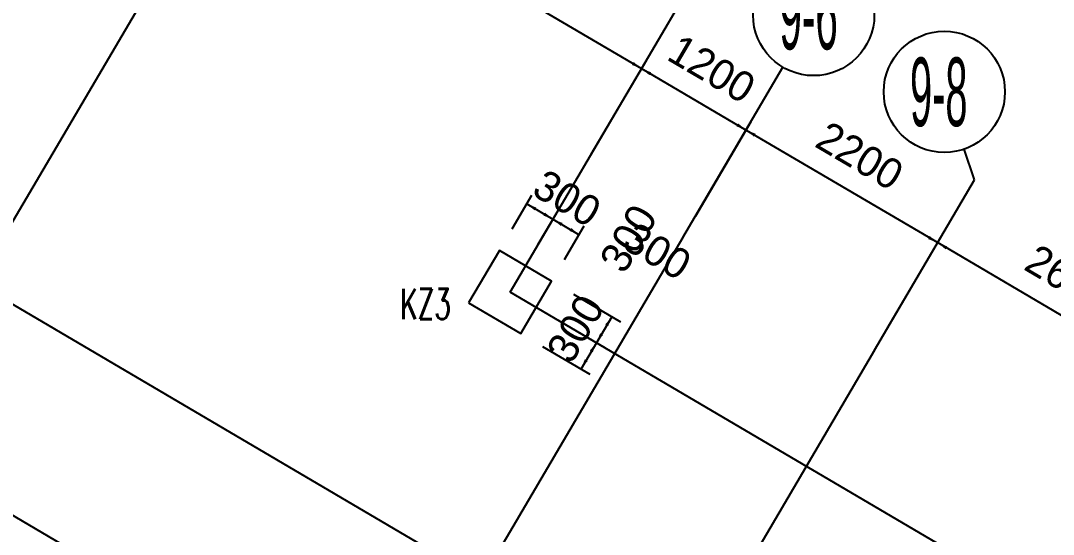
# Model space of a CAD drawing. Extents: x 19107 to 699106, y -67310 to 245688.
# Drawn here: x 596209 to 606430, y 136178 to 141263 of the extents above; entities that cross this region are included whole.
import ezdxf

# ---------------------------------------------------------------- set-up
doc = ezdxf.new("R2010")
doc.units = 0
doc.header["$LTSCALE"] = 100
doc.header["$MEASUREMENT"] = 0
for name, color, linetype in [('AXIS', 3, 'Continuous'), ('DIM', 3, 'Continuous'), ('DOTE', 253, 'Continuous'), ('L-AXIS', 3, 'Continuous')]:
    doc.layers.add(name, color=color, linetype=linetype)
doc.layers.add('Select Column Frame Position', color=7, linetype='Continuous', lineweight=0)
doc.styles.get("Standard").update_dxf_attribs({"font": 'standard'})
doc.styles.add('汉字', font='汉字')
doc.dimstyles.get("Standard").update_dxf_attribs({"dimtxt": 300, "dimasz": 100, "dimexe": 100, "dimexo": 250, "dimgap": 100, "dimtad": 0, "dimtoh": 1, "dimdec": 0, "dimdsep": 46, "dimcen": 0.09, "dimclrt": 7, "dimadec": 0, "dimazin": 0, "dimtfac": 1, "dimtdec": 4, "dimtofl": 0, "dimtmove": 0, "dimatfit": 3, "dimfxl": 1, "dimtolj": 1, "dimtzin": 0, "dimarcsym": 0})

# ---------------------------------------------------------------- blocks, each defined once
blk = doc.blocks.new('*D236')
at = {"layer": 'L-AXIS', "color": 0, "linetype": 'ByBlock', "lineweight": -2}
for p, q in [((604786, 138216), (605336, 139151)), ((605285, 139065), (607526, 137747)), ((607028, 136899), (607577, 137833))]:
    blk.add_line(p, q, dxfattribs=at)
for points in [[(605285, 139065), (605380, 139028), (605363, 138999)], [(607526, 137747), (607432, 137783), (607448, 137812)]]:
    blk.add_solid(points, dxfattribs=at)
at = {"layer": 'L-AXIS', "color": 7, "linetype": 'Continuous', "lineweight": -2, "insert": (606583, 138707), "char_height": 300, "width": 775, "attachment_point": 5, "rotation": 329.5454, "style": '汉字'}
blk.add_mtext('2600', dxfattribs=at)
blk = doc.blocks.new('*D559')
at = {"layer": 'L-AXIS', "color": 0, "linetype": 'ByBlock', "lineweight": -2}
for p, q in [((602890, 139332), (603439, 140266)), ((603388, 140180), (605285, 139065)), ((604786, 138216), (605336, 139151))]:
    blk.add_line(p, q, dxfattribs=at)
for points in [[(603388, 140180), (603483, 140143), (603466, 140115)], [(605285, 139065), (605190, 139101), (605207, 139130)]]:
    blk.add_solid(points, dxfattribs=at)
at = {"layer": 'L-AXIS', "color": 7, "linetype": 'Continuous', "lineweight": -2, "insert": (604514, 139924), "char_height": 300, "width": 780, "attachment_point": 5, "rotation": 329.5454, "style": '汉字'}
blk.add_mtext('2200', dxfattribs=at)
blk = doc.blocks.new('*D2910')
at = {"layer": 'L-AXIS', "color": 0, "linetype": 'ByBlock', "lineweight": -2}
for p, q in [((601855, 139940), (602405, 140874)), ((602354, 140788), (603388, 140180)), ((602890, 139332), (603439, 140266))]:
    blk.add_line(p, q, dxfattribs=at)
for points in [[(602354, 140788), (602449, 140751), (602432, 140723)], [(603388, 140180), (603294, 140216), (603311, 140245)]]:
    blk.add_solid(points, dxfattribs=at)
at = {"layer": 'L-AXIS', "color": 7, "linetype": 'Continuous', "lineweight": -2, "insert": (603049, 140785), "char_height": 300, "width": 690, "attachment_point": 5, "rotation": 329.5454, "style": '汉字'}
blk.add_mtext('1200', dxfattribs=at)
blk = doc.blocks.new('*D3246')
at = {"layer": 'L-AXIS', "color": 0, "linetype": 'ByBlock', "lineweight": -2}
for p, q in [((597890, 142271), (598439, 143206)), ((598389, 143119), (602354, 140788)), ((601855, 139940), (602405, 140874))]:
    blk.add_line(p, q, dxfattribs=at)
for points in [[(598389, 143119), (598483, 143083), (598466, 143054)], [(602354, 140788), (602259, 140824), (602276, 140853)]]:
    blk.add_solid(points, dxfattribs=at)
at = {"layer": 'L-AXIS', "color": 7, "linetype": 'Continuous', "lineweight": -2, "insert": (600549, 142255), "char_height": 300, "width": 785, "attachment_point": 5, "rotation": 329.5454, "style": '汉字'}
blk.add_mtext('4600', dxfattribs=at)
blk = doc.blocks.new('_AXISO')
blk.add_circle((0, 0), 0.5)
blk = doc.blocks.new('*D3953')
at = {"layer": 'DIM', "color": 0, "linetype": 'ByBlock', "lineweight": -2}
for p, q in [((601074, 139202), (601269, 139535)), ((601219, 139449), (601477, 139297)), ((601332, 139050), (601528, 139383))]:
    blk.add_line(p, q, dxfattribs=at)
for points in [[(601219, 139449), (601313, 139412), (601296, 139384)], [(601477, 139297), (601383, 139333), (601399, 139362)]]:
    blk.add_solid(points, dxfattribs=at)
at = {"layer": 'DIM', "color": 7, "linetype": 'Continuous', "lineweight": -2, "insert": (601617, 139504), "char_height": 300, "width": 566.67, "attachment_point": 5, "rotation": 329.5454, "style": '汉字'}
blk.add_mtext('300', dxfattribs=at)
blk = doc.blocks.new('*D1993')
at = {"layer": 'DIM', "color": 0, "linetype": 'ByBlock', "lineweight": -2}
for p, q in [((601332, 139050), (601528, 139383)), ((601477, 139297), (601736, 139144)), ((601591, 138898), (601786, 139231))]:
    blk.add_line(p, q, dxfattribs=at)
for points in [[(601477, 139297), (601572, 139260), (601555, 139231)], [(601736, 139144), (601641, 139181), (601658, 139210)]]:
    blk.add_solid(points, dxfattribs=at)
at = {"layer": 'DIM', "color": 7, "linetype": 'Continuous', "lineweight": -2, "insert": (602510, 138979), "char_height": 300, "width": 566.67, "attachment_point": 5, "rotation": 329.5454, "style": '汉字'}
blk.add_mtext('300', dxfattribs=at)
blk = doc.blocks.new('*D1643')
at = {"layer": 'DIM', "color": 0, "linetype": 'ByBlock', "lineweight": -2}
for p, q in [((601680, 138556), (602146, 138282)), ((601528, 138297), (601994, 138023)), ((602060, 138332), (601907, 138074))]:
    blk.add_line(p, q, dxfattribs=at)
for points in [[(602060, 138332), (602023, 138238), (601995, 138255)], [(601907, 138074), (601944, 138168), (601973, 138151)]]:
    blk.add_solid(points, dxfattribs=at)
at = {"layer": 'DIM', "color": 7, "linetype": 'Continuous', "lineweight": -2, "insert": (602225, 139107), "char_height": 300, "width": 566.67, "attachment_point": 5, "rotation": 59.5454, "style": '汉字'}
blk.add_mtext('300', dxfattribs=at)
blk = doc.blocks.new('*D2315')
at = {"layer": 'DIM', "color": 0, "linetype": 'ByBlock', "lineweight": -2}
for p, q in [((601528, 138297), (601994, 138023)), ((601375, 138038), (601842, 137764)), ((601907, 138074), (601755, 137815))]:
    blk.add_line(p, q, dxfattribs=at)
for points in [[(601907, 138074), (601871, 137979), (601842, 137996)], [(601755, 137815), (601792, 137910), (601820, 137893)]]:
    blk.add_solid(points, dxfattribs=at)
at = {"layer": 'DIM', "color": 7, "linetype": 'Continuous', "lineweight": -2, "insert": (601700, 138214), "char_height": 300, "width": 566.67, "attachment_point": 5, "rotation": 59.5454, "style": '汉字'}
blk.add_mtext('300', dxfattribs=at)

msp = doc.modelspace()

# ---------------------------------------------------------------- linework, layer by layer
at = {"layer": 'DOTE'}
for p, q in [((601053.4, 138575.8), (612913.9, 158747.3)), ((587628.3, 143453.4), (636841.8, 114516.9)), ((597763.4, 142055.8), (591360.6, 131166.4)), ((586716, 141901.7), (605891.9, 130626.7)), ((602763.1, 139116), (597120.7, 129519.7)), ((647775.5, 111104.2), (601053.4, 138575.8)), ((604659.6, 138001), (600233.6, 130473.5))]:
    msp.add_line(p, q, dxfattribs=at)
at = {"layer": 'L-AXIS'}
for p, q in [((602763.1, 139116), (603753.8, 140800.8)), ((605650.2, 139685.8), (605545.7, 139990.3)), ((604659.6, 138001), (605650.2, 139685.8))]:
    msp.add_line(p, q, dxfattribs=at)
at = {"layer": 'Select Column Frame Position', "color": 7, "linetype": 'Continuous', "lineweight": -3}
msp.add_lwpolyline([(600642.8, 138469.3), (601160, 138165.2), (601464.1, 138682.4), (600946.9, 138986.5), (600642.8, 138469.3)], dxfattribs=at)

# ---------------------------------------------------------------- block references
at = {"layer": 'AXIS'}
ref = msp.add_blockref('_AXISO', (604057.9, 141318.1), dxfattribs=dict(at, xscale=1199.999999999997, yscale=1200, rotation=359.999645787379))
ref.add_attrib('A', '9-6', (603718.5, 140978.6), dxfattribs={"height": 678.82, "style": '汉字', "width": 0.440678})
ref = msp.add_blockref('_AXISO', (605350.9, 140557.8), dxfattribs=dict(at, xscale=1199.999999999997, yscale=1200, rotation=359.999645787379))
ref.add_attrib('A', '9-8', (605011.5, 140218.4), dxfattribs={"height": 678.82, "style": '汉字', "width": 0.433333})

# ---------------------------------------------------------------- texts
at = {"color": 200, "linetype": 'Continuous', "lineweight": -3, "width": 0.7}
msp.add_text('KZ3', height=300, dxfattribs=at).set_placement((599966.7, 138308.1))

# ---------------------------------------------------------------- dimensions: what is measured, and where the dimension line sits
at = {"layer": 'DIM', "color": 200}
for p1, p2, distance, picture, middle in [((600946.9, 138986.5), (601205.5, 138834.4), 536, '*D3953', (601157.3, 139774.6)), ((601464.1, 138682.4), (601312, 138423.8), 690.7, '*D1643', (601954.6, 138647))]:
    dim = msp.add_aligned_dim(p1=p1, p2=p2, distance=distance, dimstyle='Standard', dxfattribs=at)
    dim.commit()
    dim.dimension.update_dxf_attribs({"geometry": picture, "text_midpoint": middle})
for base, p1, p2, angle, picture, middle in [((601735.8, 139144.5), (601205.5, 138834.4), (601464.1, 138682.4), 149.54537, '*D1993', (602050.5, 139249.4)), ((601755.4, 137815), (601312, 138423.8), (601160, 138165.2), 59.54537, '*D2315', (601429.4, 137753.8))]:
    dim = msp.add_linear_dim(base=base, p1=p1, p2=p2, angle=angle, dimstyle='Standard', dxfattribs=at)
    dim.commit()
    dim.dimension.update_dxf_attribs({"geometry": picture, "text_midpoint": middle})
at = {"layer": 'L-AXIS'}
for base, p1, p2, picture, middle in [((602354, 140787.8), (597763.4, 142055.8), (601728.7, 139724.3), '*D3246', (600548.8, 142255.3)), ((603388.5, 140179.6), (601728.7, 139724.3), (602763.1, 139116), '*D2910', (603048.7, 140785.4)), ((605284.9, 139064.5), (602763.1, 139116), (604659.6, 138001), '*D559', (604514.1, 139923.8)), ((607526.2, 137746.7), (604659.6, 138001), (606900.9, 136683.1), '*D236', (606583, 138707.3))]:
    dim = msp.add_linear_dim(base=base, p1=p1, p2=p2, angle=329.54537, dimstyle='Standard', dxfattribs=at)
    dim.commit()
    dim.dimension.update_dxf_attribs({"geometry": picture, "text_midpoint": middle})

doc.saveas('drawing.dxf')
